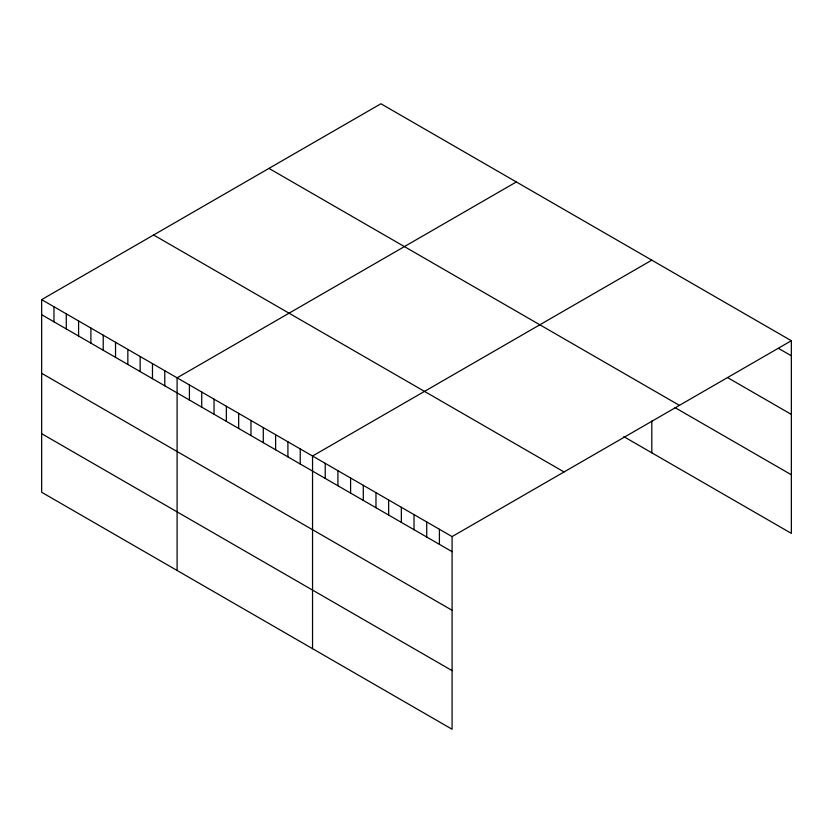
<?xml version="1.0" encoding="UTF-8"?>
<svg xmlns="http://www.w3.org/2000/svg" width="833" height="833" viewBox="0 0 833 833"><rect width="100%" height="100%" fill="white"/><g stroke="black" fill="none" stroke-linecap="round" stroke-linejoin="round"><path stroke-width="1.25" d="M41.65 299.63L452.09 536.598L452.09 729.239L41.65 492.272L41.65 299.63L380.91 103.761L791.35 340.728L791.35 533.37L623.813 436.648M516.356 181.958L177.096 377.828L177.096 570.47M651.802 260.156L312.542 456.026L312.542 648.668M452.09 536.598L791.35 340.728M778.668 348.486L791.35 355.806M727.917 377.786L791.35 414.407M268.955 168.391L679.395 405.359M675.053 407.639L791.35 474.779M153.605 234.989L564.045 471.957M41.65 314.707L452.09 551.675M41.65 373.309L452.09 610.277M41.65 433.681L452.09 670.648M651.802 421.061L651.802 452.808M439.408 529.267L439.408 544.355M426.725 521.947L426.725 537.025M414.032 514.617L414.032 529.705M401.35 507.297L401.35 522.374M388.657 499.977L388.657 515.054M375.975 492.647L375.975 507.734M363.292 485.327L363.292 500.404M350.599 477.996L350.599 493.084M337.917 470.676L337.917 485.754M325.234 463.346L325.234 478.434M300.234 448.914L300.234 464.002M287.916 441.802L287.916 456.89M275.608 434.701L275.608 449.778M263.29 427.589L263.29 442.677M250.972 420.478L250.972 435.565M238.665 413.376L238.665 428.454M226.347 406.265L226.347 421.342M214.039 399.153L214.039 414.24M201.721 392.041L201.721 407.129M189.414 384.94L189.414 400.017M164.788 370.716L164.788 385.804M152.47 363.604L152.47 378.692M140.152 356.503L140.152 371.58M127.845 349.391L127.845 364.469M115.527 342.28L115.527 357.367M103.219 335.168L103.219 350.256M90.901 328.067L90.901 343.144M78.594 320.955L78.594 336.032M66.276 313.843L66.276 328.931M53.968 306.731L53.968 321.819"/></g></svg>
